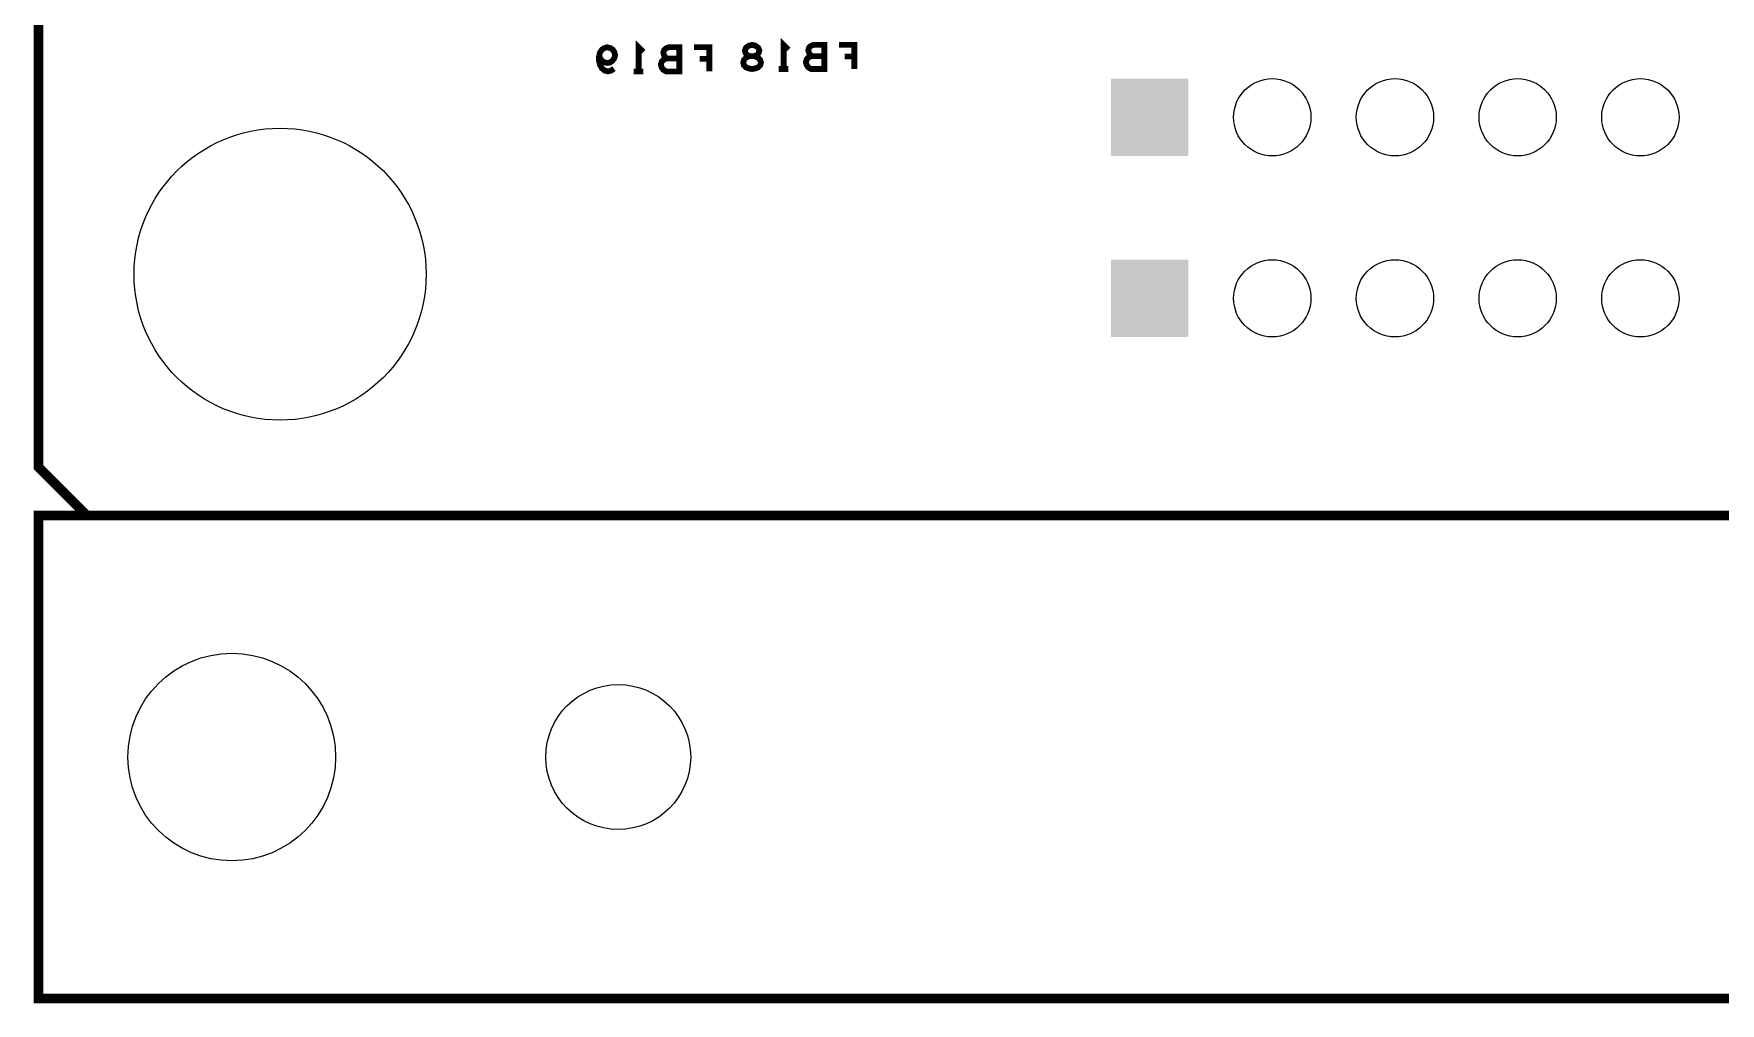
# Model space of a CAD drawing. Extents: x 0 to 200, y -10 to 130.
# Drawn here: x -0.1 to 34.81, y -10.1 to 9.98 of the extents above; entities that cross this region are included whole.
import ezdxf

# ---------------------------------------------------------------- set-up
doc = ezdxf.new("R2010")
doc.units = 0
doc.layers.get('0').update_dxf_attribs({"linetype": 'CONTINUOUS'})
doc.layers.add('MASK_BOTTOM_ART', color=6, linetype='CONTINUOUS')
doc.layers.add('SILK_BOTTOM_ART', color=5, linetype='CONTINUOUS')

# ---------------------------------------------------------------- blocks, each defined once
blk = doc.blocks.new('ROUND_567')
blk.add_circle((0, 0), 1.5)
blk = doc.blocks.new('ROUND_568')
blk.add_circle((0, 0), 2.15)
blk = doc.blocks.new('ROUND_576')
blk.add_circle((0, 0), 3.023)
blk = doc.blocks.new('ROUND_570')
blk.add_circle((0, 0), 0.8)
blk = doc.blocks.new('SQUARE_574')
blk.add_solid([(0.8001, 0.8001), (0.8001, -0.8001), (-0.8001, 0.8001), (-0.8001, -0.8001)])

msp = doc.modelspace()

# ---------------------------------------------------------------- linework, layer by layer
at = {"layer": 'MASK_BOTTOM_ART', "const_width": 0.2}
for points in [[(1, 0), (199, 0), (200, 1), (200, 119), (199, 120), (1, 120), (0, 119), (0, 1), (1, 0)], [(199, 0), (0, 0), (0, -10), (200, -10), (200, 0), (199, 0)]]:
    msp.add_lwpolyline(points, dxfattribs=at)
at = {"layer": 'SILK_BOTTOM_ART'}
for points, const_width in [([(1, 0), (199, 0), (200, 1), (200, 119), (199, 120), (1, 120), (0, 119), (0, 1), (1, 0)], 0.2), ([(12.4221, 9.2), (12.4221, 9.7), (12.5221, 9.6)], 0.12), ([(14.7714, 9.25), (14.7131, 9.2583), (14.6464, 9.2833), (14.6047, 9.325), (14.5881, 9.3833), (14.6047, 9.4417), (14.6547, 9.4917), (14.7297, 9.5167), (14.8131, 9.5167), (14.8631, 9.5333), (14.9047, 9.575), (14.9214, 9.6333), (14.8964, 9.6917), (14.8381, 9.7333), (14.7714, 9.75), (14.7047, 9.7333), (14.6464, 9.6917), (14.6214, 9.6333), (14.6381, 9.575), (14.6797, 9.5333), (14.7297, 9.5167), (14.8131, 9.5167), (14.8881, 9.4917), (14.9381, 9.4417), (14.9547, 9.3833), (14.9381, 9.325), (14.8964, 9.2833), (14.8297, 9.2583), (14.7714, 9.25)], 0.12), ([(15.4238, 9.25), (15.4238, 9.75), (15.5238, 9.65)], 0.12), ([(16.0095, 9.5167), (15.9762, 9.5417), (15.9512, 9.5833), (15.9345, 9.6417), (15.9512, 9.6917), (15.9845, 9.725), (16.0429, 9.75), (16.2679, 9.75), (16.2679, 9.25), (15.9929, 9.25), (15.9345, 9.2833), (15.9012, 9.3333), (15.8845, 9.3917), (15.9012, 9.45), (15.9512, 9.5), (16.0095, 9.5167), (16.2679, 9.5167)], 0.12), ([(16.8869, 9.25), (16.8869, 9.75), (16.5703, 9.75)], 0.12), ([(11.9114, 9.2583), (11.853, 9.2167), (11.7864, 9.2), (11.7197, 9.2167), (11.6614, 9.2667), (11.6197, 9.3417), (11.603, 9.4167), (11.603, 9.5083), (11.6197, 9.5833), (11.6614, 9.65), (11.7114, 9.6833), (11.7697, 9.7), (11.8364, 9.6833), (11.8864, 9.65), (11.9197, 9.6), (11.9364, 9.5333), (11.9197, 9.475), (11.878, 9.4167), (11.828, 9.3833), (11.7697, 9.375), (11.703, 9.3917), (11.653, 9.4333), (11.603, 9.5083)], 0.12), ([(13.0078, 9.4667), (12.9745, 9.4917), (12.9495, 9.5333), (12.9328, 9.5917), (12.9495, 9.6417), (12.9828, 9.675), (13.0412, 9.7), (13.2662, 9.7), (13.2662, 9.2), (12.9912, 9.2), (12.9328, 9.2333), (12.8995, 9.2833), (12.8828, 9.3417), (12.8995, 9.4), (12.9495, 9.45), (13.0078, 9.4667), (13.2662, 9.4667)], 0.12), ([(13.8852, 9.2), (13.8852, 9.7), (13.5686, 9.7)], 0.12), ([(13.6852, 9.4583), (13.8852, 9.4583)], 0.12), ([(16.6869, 9.5083), (16.8869, 9.5083)], 0.12), ([(12.5221, 9.2), (12.3221, 9.2)], 0.12), ([(15.5238, 9.25), (15.3238, 9.25)], 0.12), ([(199, 0), (0, 0), (0, -10), (200, -10), (200, 0), (199, 0)], 0.2)]:
    msp.add_lwpolyline(points, dxfattribs=dict(at, const_width=const_width))

# ---------------------------------------------------------------- block references
at = {"layer": 'MASK_BOTTOM_ART'}
for name, p in [('SQUARE_574', (23, 8.25)), ('ROUND_570', (25.54, 8.25)), ('ROUND_570', (28.08, 8.25)), ('ROUND_570', (30.62, 8.25)), ('ROUND_570', (33.16, 8.25)), ('ROUND_576', (5, 5)), ('SQUARE_574', (23, 4.5)), ('ROUND_570', (25.54, 4.5)), ('ROUND_570', (28.08, 4.5)), ('ROUND_570', (30.62, 4.5)), ('ROUND_570', (33.16, 4.5)), ('ROUND_568', (4, -5)), ('ROUND_567', (12, -5))]:
    msp.add_blockref(name, p, dxfattribs=at)

doc.saveas('drawing.dxf')
